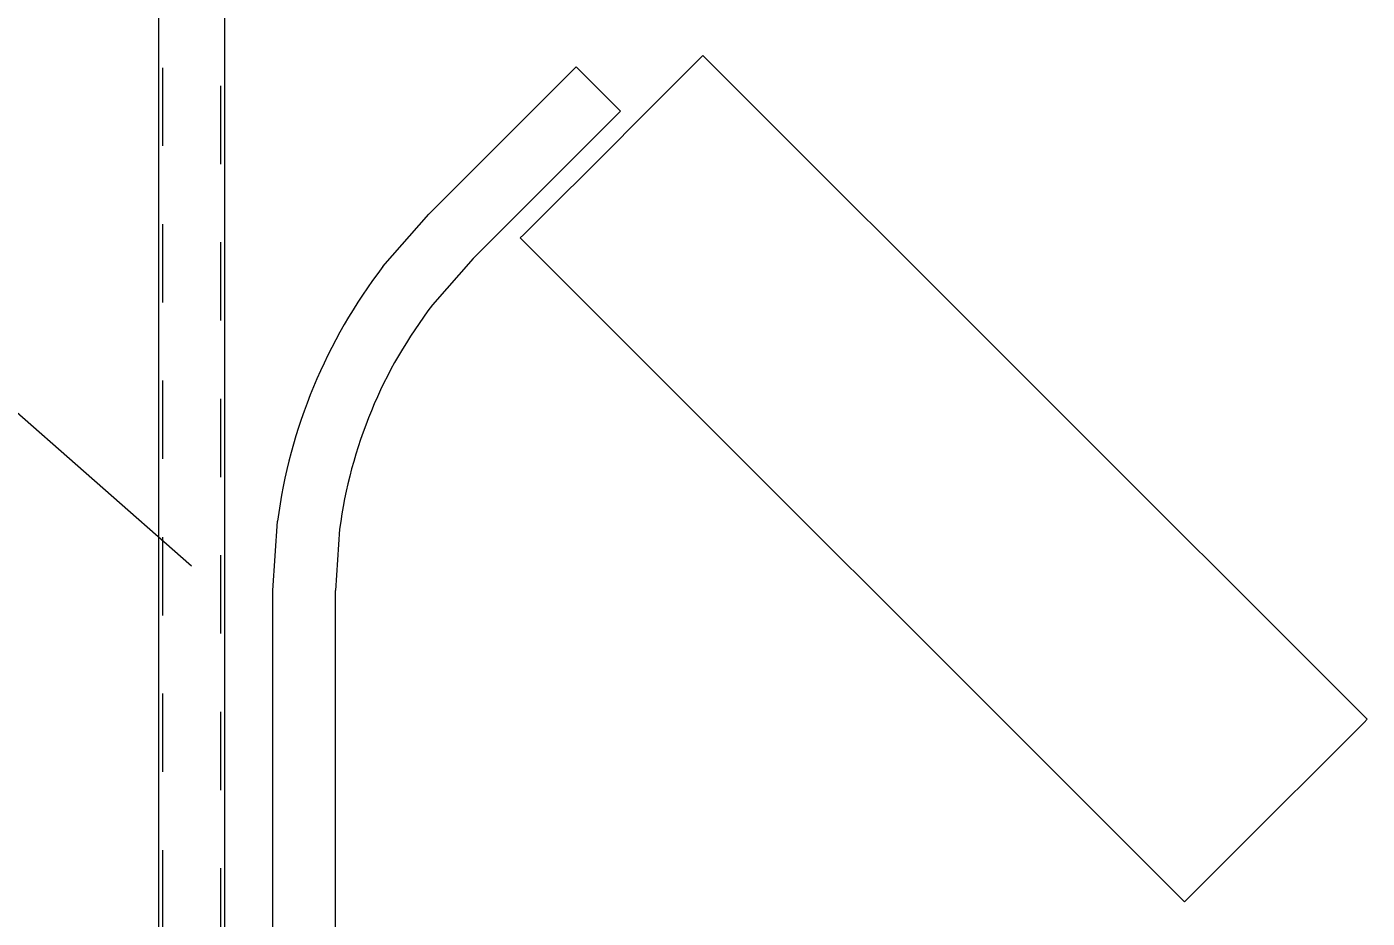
# Model space of a CAD drawing. Header units: millimetres. Extents: x -753 to 90, y 56274 to 56868.
# Drawn here: x -205.93 to -171.68, y 56734.08 to 56756.86 of the extents above; entities that cross this region are included whole.
import ezdxf

# ---------------------------------------------------------------- set-up
doc = ezdxf.new("R2010")
doc.units = ezdxf.units.MM
doc.linetypes.add('XKITLINE00', pattern=[0])
doc.linetypes.add('XKITLINE02', pattern=[4, 2, -2])
doc.layers.add('Peça', color=2, linetype='Continuous', lineweight=0)
doc.layers.add('Texto', color=7, linetype='Continuous', lineweight=0)
doc.styles.add('ROMANS', font='romans__.ttf')

# ---------------------------------------------------------------- blocks, each defined once
blk = doc.blocks.new('*A124')
at = {"layer": 'Peça', "color": 7, "linetype": 'XKITLINE02', "lineweight": 0}
for p, q in [((-202.569, 56759.85), (-202.569, 56759.8)), ((-202.505, 56759.829), (-202.569, 56759.85)), ((-202.569, 56759.85), (-202.542, 56759.841)), ((-202.046, 56759.686), (-202.505, 56759.829)), ((-202.463, 56759.816), (-202.463, 56726.563)), ((-202.407, 56759.799), (-202.463, 56759.816)), ((-202.463, 56759.816), (-202.407, 56759.799)), ((-202.407, 56759.799), (-202.246, 56759.748)), ((-202.246, 56759.748), (-202.407, 56759.799)), ((-202.246, 56759.748), (-201.397, 56759.482)), ((-202.005, 56759.673), (-202.046, 56759.686)), ((-202.005, 56759.673), (-201.437, 56759.495)), ((-201.721, 56759.584), (-201.721, 56759.584)), ((-201.437, 56759.495), (-201.122, 56759.396)), ((-201.397, 56759.482), (-201.197, 56759.42)), ((-201.197, 56759.42), (-201.036, 56759.369)), ((-201.036, 56759.369), (-201.197, 56759.42)), ((-200.938, 56759.339), (-201.122, 56759.396)), ((-201.036, 56759.369), (-200.979, 56759.352)), ((-200.979, 56759.352), (-201.036, 56759.369)), ((-200.979, 56759.352), (-200.979, 56726.563)), ((-200.873, 56759.318), (-200.938, 56759.339)), ((-202.569, 56728.5), (-202.569, 56728.368)), ((-202.569, 56727.454), (-202.569, 56726.563)), ((-202.569, 56726.563), (-202.505, 56726.563)), ((-202.569, 56726.563), (-202.505, 56726.563)), ((-202.505, 56726.563), (-202.046, 56726.563)), ((-202.505, 56726.563), (-202.407, 56726.563)), ((-202.463, 56726.563), (-202.407, 56726.563)), ((-202.463, 56726.563), (-202.291, 56726.563)), ((-202.407, 56726.563), (-201.397, 56726.563)), ((-202.005, 56726.563), (-201.036, 56726.563)), ((-202.005, 56726.563), (-200.938, 56726.563)), ((-200.938, 56726.563), (-201.709, 56726.563)), ((-200.979, 56726.563), (-201.062, 56726.563)), ((-201.036, 56726.563), (-200.979, 56726.563)), ((-200.938, 56726.563), (-200.873, 56726.563)), ((-200.938, 56726.563), (-200.933, 56726.563))]:
    blk.add_line(p, q, dxfattribs=at)
at = {"layer": 'Peça', "color": 4, "linetype": 'XKITLINE00', "lineweight": 0}
for p, q in [((-202.569, 56759.8), (-202.569, 56728.5)), ((-202.542, 56759.841), (-202.321, 56759.772)), ((-202.321, 56759.772), (-202.046, 56759.686)), ((-202.046, 56759.686), (-201.721, 56759.584)), ((-201.721, 56759.584), (-201.397, 56759.482)), ((-201.397, 56759.482), (-201.122, 56759.396)), ((-201.122, 56759.396), (-200.938, 56759.339)), ((-200.938, 56759.339), (-200.873, 56759.318)), ((-200.873, 56726.563), (-200.873, 56759.318)), ((-202.569, 56728.368), (-202.569, 56727.454)), ((-201.721, 56726.563), (-202.046, 56726.563)), ((-201.709, 56726.563), (-201.721, 56726.563)), ((-200.933, 56726.563), (-200.873, 56726.563))]:
    blk.add_line(p, q, dxfattribs=at)
blk = doc.blocks.new('*A144')
at = {"layer": 'Peça', "color": 1, "linetype": 'XKITLINE00', "lineweight": 0}
for p, q in [((-188.733, 56756.051), (-188.966, 56755.818)), ((-188.654, 56756.13), (-188.733, 56756.051)), ((-171.683, 56739.16), (-188.654, 56756.13)), ((-188.966, 56755.818), (-190.383, 56754.401)), ((-190.383, 56754.401), (-190.987, 56753.797)), ((-190.987, 56753.797), (-193.008, 56751.776)), ((-193.008, 56751.776), (-193.241, 56751.543)), ((-193.241, 56751.543), (-193.321, 56751.463)), ((-176.35, 56734.493), (-193.321, 56751.463)), ((-172.367, 56738.476), (-171.763, 56739.08)), ((-171.763, 56739.08), (-171.683, 56739.16)), ((-174.621, 56736.222), (-172.367, 56738.476)), ((-176.038, 56734.805), (-174.621, 56736.222)), ((-176.271, 56734.572), (-176.038, 56734.805)), ((-176.35, 56734.493), (-176.271, 56734.572))]:
    blk.add_line(p, q, dxfattribs=at)
blk = doc.blocks.new('*A168')
at = {"layer": 'Peça', "color": 1, "linetype": 'XKITLINE00', "lineweight": 0}
for p, q in [((-191.893, 56755.834), (-195.658, 56752.068)), ((-190.761, 56754.702), (-191.893, 56755.834)), ((-194.526, 56750.937), (-190.761, 56754.702)), ((-196.831, 56750.731), (-195.658, 56752.068)), ((-194.526, 56750.937), (-195.561, 56749.757)), ((-199.641, 56742.452), (-199.525, 56744.227)), ((-197.939, 56744.018), (-198.041, 56742.452)), ((-199.641, 56726.502), (-199.641, 56742.452)), ((-198.041, 56727.462), (-198.041, 56742.452))]:
    blk.add_line(p, q, dxfattribs=at)
for radius in [13.6, 12]:
    blk.add_arc((-186.041, 56742.452), radius, 142.5, 172.5, dxfattribs=at)
blk = doc.blocks.new('*A2157')
at = {"layer": 'Texto', "color": 7, "linetype": 'XKITLINE00', "lineweight": 0}
for p in [(-235.668, 56749.452), (-201.721, 56743.073)]:
    blk.add_line(p, (-208.979, 56749.452), dxfattribs=at)
at = {"layer": 'Texto', "color": 4, "style": 'ROMANS', "width": 0.85}
blk.add_text('CF12-2826B', height=2.5, dxfattribs=at).set_placement((-235.068, 56750.052))

msp = doc.modelspace()

# ---------------------------------------------------------------- block references
at = {"lineweight": 0}
for name in ['*A124', '*A144', '*A168', '*A2157']:
    msp.add_blockref(name, (0, 0), dxfattribs=at)

doc.saveas('drawing.dxf')
